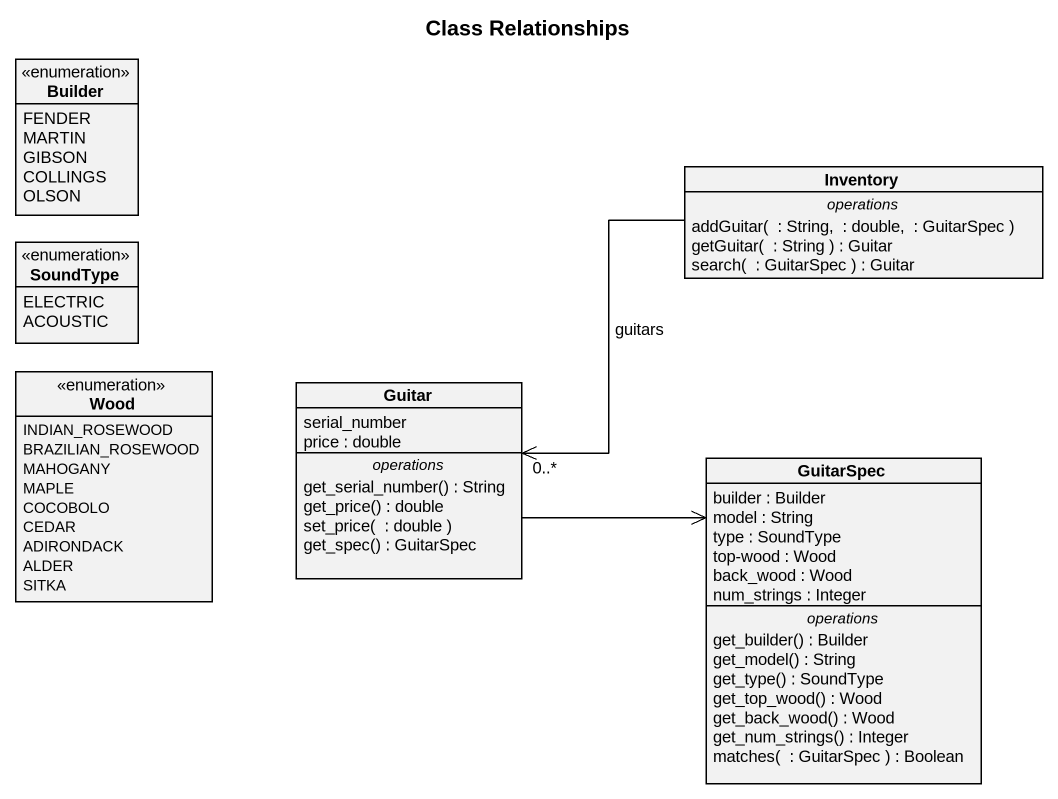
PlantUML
@startuml
title Class Relationships
hide circle
hide empty members
enum Builder {
  FENDER
  MARTIN
  GIBSON
  COLLINGS
  OLSON
}
class Inventory {
  -- operations --
  addGuitar(  : String,  : double,  : GuitarSpec )
  getGuitar(  : String ) : Guitar
  search(  : GuitarSpec ) : Guitar
}
enum SoundType {
  ELECTRIC
  ACOUSTIC
}
enum Wood {
  INDIAN_ROSEWOOD
  BRAZILIAN_ROSEWOOD
  MAHOGANY
  MAPLE
  COCOBOLO
  CEDAR
  ADIRONDACK
  ALDER
  SITKA
}
class Guitar {
  serial_number
  price : double
  -- operations --
  get_serial_number() : String
  get_price() : double
  set_price(  : double )
  get_spec() : GuitarSpec
}
class GuitarSpec {
  builder : Builder
  model : String
  type : SoundType
  top-wood : Wood
  back_wood : Wood
  num_strings : Integer
  -- operations --
  get_builder() : Builder
  get_model() : String
  get_type() : SoundType
  get_top_wood() : Wood
  get_back_wood() : Wood
  get_num_strings() : Integer
  matches(  : GuitarSpec ) : Boolean
}
Inventory -left-> "0..*" Guitar : guitars
Guitar -right-> GuitarSpec
@enduml
